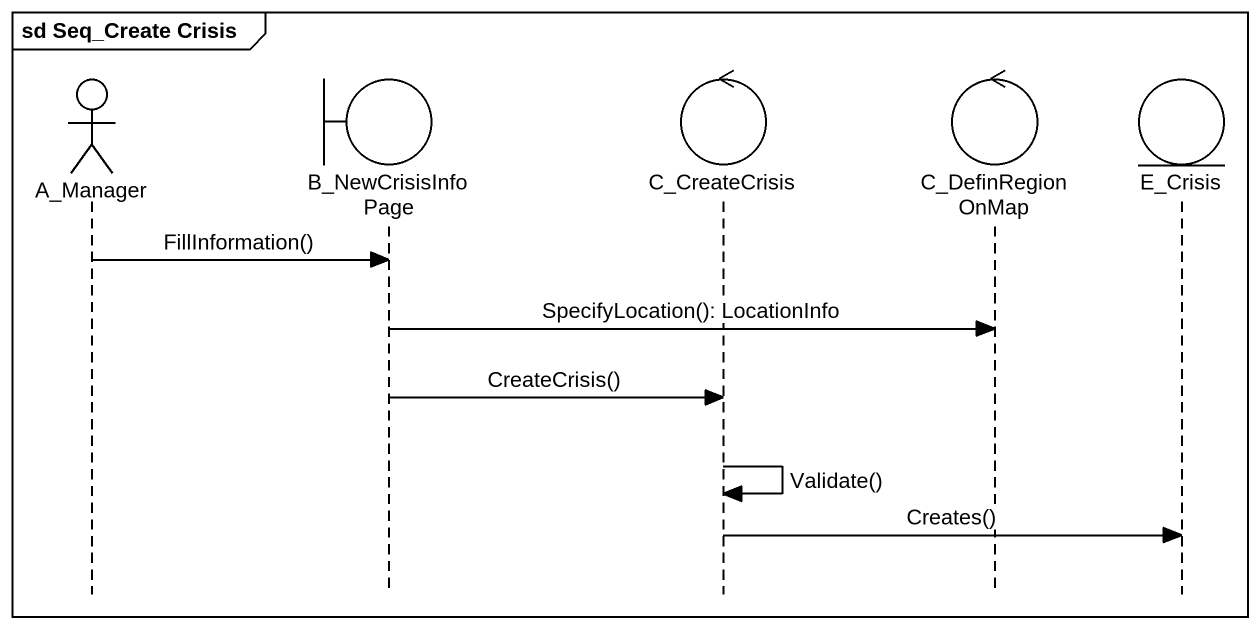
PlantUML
@startuml
mainframe sd Seq_Create Crisis
hide footbox
actor A_Manager
boundary B_NewCrisisInfoPage
control C_CreateCrisis
control C_DefinRegionOnMap
entity E_Crisis

A_Manager -> B_NewCrisisInfoPage : FillInformation()
B_NewCrisisInfoPage -> C_DefinRegionOnMap : SpecifyLocation(): LocationInfo
B_NewCrisisInfoPage -> C_CreateCrisis : CreateCrisis()
C_CreateCrisis -> C_CreateCrisis : Validate()
C_CreateCrisis -> E_Crisis : Creates()
@enduml
